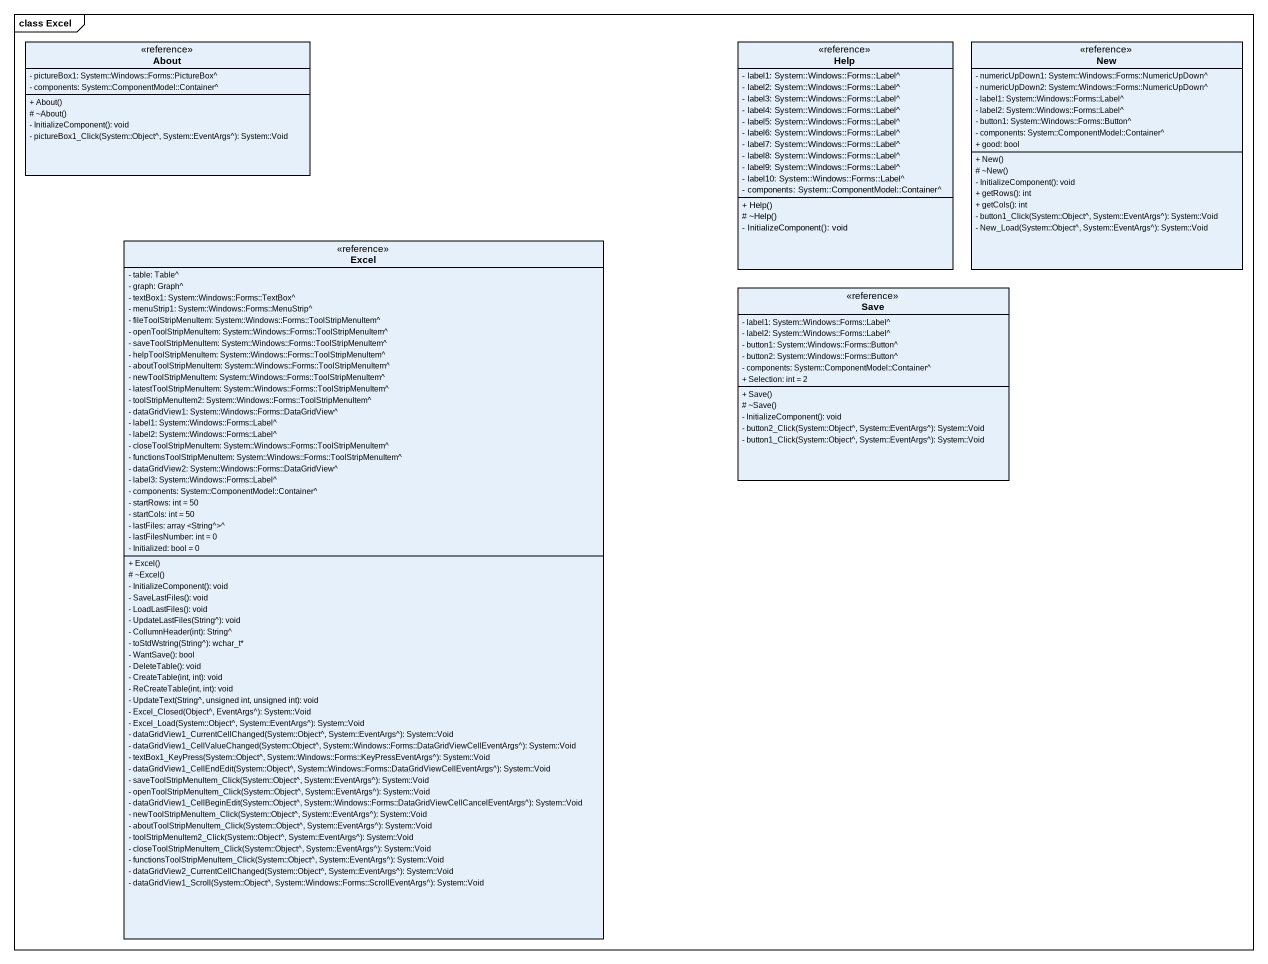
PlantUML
@startuml
mainframe class Excel
hide circle
hide empty members
skinparam classAttributeIconSize 0
class About <<reference>> {
  - pictureBox1: System::Windows::Forms::PictureBox^
  - components: System::ComponentModel::Container^
  + About()
  # ~About()
  - InitializeComponent(): void
  - pictureBox1_Click(System::Object^, System::EventArgs^): System::Void
}
class Help <<reference>> {
  - label1: System::Windows::Forms::Label^
  - label2: System::Windows::Forms::Label^
  - label3: System::Windows::Forms::Label^
  - label4: System::Windows::Forms::Label^
  - label5: System::Windows::Forms::Label^
  - label6: System::Windows::Forms::Label^
  - label7: System::Windows::Forms::Label^
  - label8: System::Windows::Forms::Label^
  - label9: System::Windows::Forms::Label^
  - label10: System::Windows::Forms::Label^
  - components: System::ComponentModel::Container^
  + Help()
  # ~Help()
  - InitializeComponent(): void
}
class New <<reference>> {
  - numericUpDown1: System::Windows::Forms::NumericUpDown^
  - numericUpDown2: System::Windows::Forms::NumericUpDown^
  - label1: System::Windows::Forms::Label^
  - label2: System::Windows::Forms::Label^
  - button1: System::Windows::Forms::Button^
  - components: System::ComponentModel::Container^
  + good: bool
  + New()
  # ~New()
  - InitializeComponent(): void
  + getRows(): int
  + getCols(): int
  - button1_Click(System::Object^, System::EventArgs^): System::Void
  - New_Load(System::Object^, System::EventArgs^): System::Void
}
class Excel <<reference>> {
  - table: Table^
  - graph: Graph^
  - textBox1: System::Windows::Forms::TextBox^
  - menuStrip1: System::Windows::Forms::MenuStrip^
  - fileToolStripMenuItem: System::Windows::Forms::ToolStripMenuItem^
  - openToolStripMenuItem: System::Windows::Forms::ToolStripMenuItem^
  - saveToolStripMenuItem: System::Windows::Forms::ToolStripMenuItem^
  - helpToolStripMenuItem: System::Windows::Forms::ToolStripMenuItem^
  - aboutToolStripMenuItem: System::Windows::Forms::ToolStripMenuItem^
  - newToolStripMenuItem: System::Windows::Forms::ToolStripMenuItem^
  - latestToolStripMenuItem: System::Windows::Forms::ToolStripMenuItem^
  - toolStripMenuItem2: System::Windows::Forms::ToolStripMenuItem^
  - dataGridView1: System::Windows::Forms::DataGridView^
  - label1: System::Windows::Forms::Label^
  - label2: System::Windows::Forms::Label^
  - closeToolStripMenuItem: System::Windows::Forms::ToolStripMenuItem^
  - functionsToolStripMenuItem: System::Windows::Forms::ToolStripMenuItem^
  - dataGridView2: System::Windows::Forms::DataGridView^
  - label3: System::Windows::Forms::Label^
  - components: System::ComponentModel::Container^
  - startRows: int = 50
  - startCols: int = 50
  - lastFiles: array <String^>^
  - lastFilesNumber: int = 0
  - Initialized: bool = 0
  + Excel()
  # ~Excel()
  - InitializeComponent(): void
  - SaveLastFiles(): void
  - LoadLastFiles(): void
  - UpdateLastFiles(String^): void
  - CollumnHeader(int): String^
  - toStdWstring(String^): wchar_t*
  - WantSave(): bool
  - DeleteTable(): void
  - CreateTable(int, int): void
  - ReCreateTable(int, int): void
  - UpdateText(String^, unsigned int, unsigned int): void
  - Excel_Closed(Object^, EventArgs^): System::Void
  - Excel_Load(System::Object^, System::EventArgs^): System::Void
  - dataGridView1_CurrentCellChanged(System::Object^, System::EventArgs^): System::Void
  - dataGridView1_CellValueChanged(System::Object^, System::Windows::Forms::DataGridViewCellEventArgs^): System::Void
  - textBox1_KeyPress(System::Object^, System::Windows::Forms::KeyPressEventArgs^): System::Void
  - dataGridView1_CellEndEdit(System::Object^, System::Windows::Forms::DataGridViewCellEventArgs^): System::Void
  - saveToolStripMenuItem_Click(System::Object^, System::EventArgs^): System::Void
  - openToolStripMenuItem_Click(System::Object^, System::EventArgs^): System::Void
  - dataGridView1_CellBeginEdit(System::Object^, System::Windows::Forms::DataGridViewCellCancelEventArgs^): System::Void
  - newToolStripMenuItem_Click(System::Object^, System::EventArgs^): System::Void
  - aboutToolStripMenuItem_Click(System::Object^, System::EventArgs^): System::Void
  - toolStripMenuItem2_Click(System::Object^, System::EventArgs^): System::Void
  - closeToolStripMenuItem_Click(System::Object^, System::EventArgs^): System::Void
  - functionsToolStripMenuItem_Click(System::Object^, System::EventArgs^): System::Void
  - dataGridView2_CurrentCellChanged(System::Object^, System::EventArgs^): System::Void
  - dataGridView1_Scroll(System::Object^, System::Windows::Forms::ScrollEventArgs^): System::Void
}
class Save <<reference>> {
  - label1: System::Windows::Forms::Label^
  - label2: System::Windows::Forms::Label^
  - button1: System::Windows::Forms::Button^
  - button2: System::Windows::Forms::Button^
  - components: System::ComponentModel::Container^
  + Selection: int = 2
  + Save()
  # ~Save()
  - InitializeComponent(): void
  - button2_Click(System::Object^, System::EventArgs^): System::Void
  - button1_Click(System::Object^, System::EventArgs^): System::Void
}
@enduml
